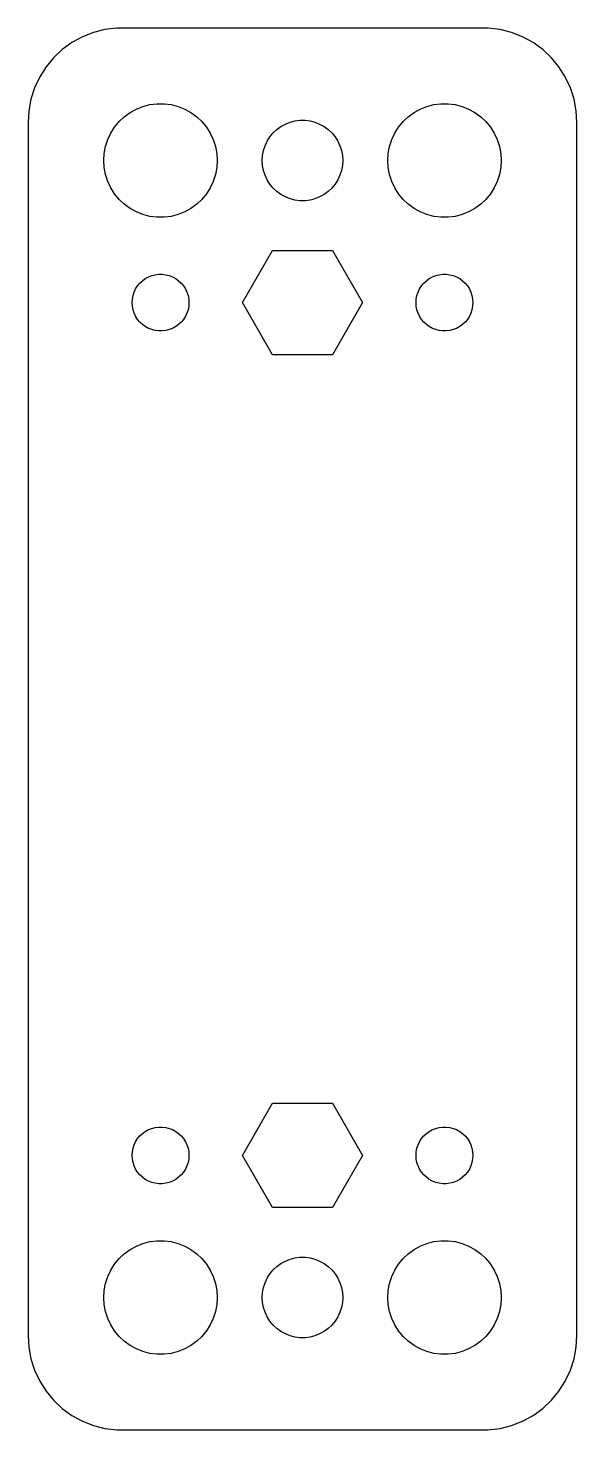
# Model space of a CAD drawing. Header units: metres. Extents: x -14 to 64, y 131 to 289.
# Drawn here: x -14.5 to 14.5, y 131 to 205 of the extents above; entities that cross this region are included whole.
import ezdxf

# ---------------------------------------------------------------- set-up
doc = ezdxf.new("R2010")
doc.units = ezdxf.units.M

msp = doc.modelspace()

# ---------------------------------------------------------------- linework, layer by layer
for p, q in [((-9.81395, 204.99), (-10.4369, 204.911)), ((9.81395, 204.99), (-9.81395, 204.99)), ((10.4369, 204.911), (9.81395, 204.99)), ((-12.1791, 204.222), (-12.6871, 203.853)), ((-11.6289, 204.524), (-12.1791, 204.222)), ((-11.0451, 204.755), (-11.6289, 204.524)), ((-10.4369, 204.911), (-11.0451, 204.755)), ((11.0451, 204.755), (10.4369, 204.911)), ((11.6289, 204.524), (11.0451, 204.755)), ((12.1791, 204.222), (11.6289, 204.524)), ((12.6871, 203.853), (12.1791, 204.222)), ((-12.6871, 203.853), (-13.1448, 203.423)), ((13.1448, 203.423), (12.6871, 203.853)), ((-13.5451, 202.939), (-13.8815, 202.409)), ((-13.1448, 203.423), (-13.5451, 202.939)), ((13.5451, 202.939), (13.1448, 203.423)), ((13.8815, 202.409), (13.5451, 202.939)), ((-13.8815, 202.409), (-14.1489, 201.841)), ((14.1489, 201.841), (13.8815, 202.409)), ((-14.3429, 201.243), (-14.4606, 200.627)), ((-14.1489, 201.841), (-14.3429, 201.243)), ((14.3429, 201.243), (14.1489, 201.841)), ((14.4606, 200.627), (14.3429, 201.243)), ((-14.4606, 200.627), (-14.5, 200)), ((-9.41226, 200.312), (-9.10747, 200.533)), ((-9.10747, 200.533), (-8.77733, 200.714)), ((-8.77733, 200.714), (-8.42705, 200.853)), ((-8.42705, 200.853), (-8.06213, 200.947)), ((-8.06213, 200.947), (-7.68837, 200.994)), ((-7.68837, 200.994), (-7.31161, 200.994)), ((-7.31161, 200.994), (-6.93785, 200.947)), ((-6.93785, 200.947), (-6.57294, 200.853)), ((-6.57294, 200.853), (-6.22266, 200.714)), ((-6.22266, 200.714), (-5.89252, 200.533)), ((-5.89252, 200.533), (-5.58772, 200.312)), ((5.58772, 200.312), (5.89252, 200.533)), ((5.89252, 200.533), (6.22266, 200.714)), ((6.22266, 200.714), (6.57294, 200.853)), ((6.57294, 200.853), (6.93785, 200.947)), ((6.93785, 200.947), (7.31161, 200.994)), ((7.31161, 200.994), (7.68837, 200.994)), ((7.68837, 200.994), (8.06213, 200.947)), ((8.06213, 200.947), (8.42705, 200.853)), ((8.42705, 200.853), (8.77733, 200.714)), ((8.77733, 200.714), (9.10747, 200.533)), ((9.10747, 200.533), (9.41226, 200.312)), ((14.5, 200), (14.4606, 200.627)), ((-14.5, 200), (-14.5, 136)), ((-10.1289, 199.445), (-9.92705, 199.763)), ((-9.92705, 199.763), (-9.6869, 200.054)), ((-9.6869, 200.054), (-9.41226, 200.312)), ((-5.58772, 200.312), (-5.31308, 200.054)), ((-5.31308, 200.054), (-5.07294, 199.763)), ((-5.07294, 199.763), (-4.87108, 199.445)), ((-1.35452, 199.637), (-1.13863, 199.794)), ((-1.13863, 199.794), (-0.90477, 199.923)), ((-0.90477, 199.923), (-0.65665, 200.021)), ((-0.65665, 200.021), (-0.39818, 200.087)), ((-0.39818, 200.087), (-0.13342, 200.121)), ((-0.13342, 200.121), (0.13342, 200.121)), ((0.13342, 200.121), (0.39818, 200.087)), ((0.39818, 200.087), (0.65665, 200.021)), ((0.65665, 200.021), (0.90477, 199.923)), ((0.90477, 199.923), (1.13863, 199.794)), ((1.13863, 199.794), (1.35452, 199.637)), ((4.87108, 199.445), (5.07294, 199.763)), ((5.07294, 199.763), (5.31308, 200.054)), ((5.31308, 200.054), (5.58772, 200.312)), ((9.41226, 200.312), (9.6869, 200.054)), ((9.6869, 200.054), (9.92705, 199.763)), ((9.92705, 199.763), (10.1289, 199.445)), ((14.5, 136), (14.5, 200)), ((-10.4057, 198.746), (-10.2893, 199.104)), ((-10.2893, 199.104), (-10.1289, 199.445)), ((-4.87108, 199.445), (-4.71066, 199.104)), ((-4.71066, 199.104), (-4.59424, 198.746)), ((-1.97577, 198.782), (-1.86214, 199.024)), ((-1.86214, 199.024), (-1.71915, 199.249)), ((-1.71915, 199.249), (-1.54906, 199.455)), ((-1.54906, 199.455), (-1.35452, 199.637)), ((1.35452, 199.637), (1.54906, 199.455)), ((1.54906, 199.455), (1.71915, 199.249)), ((1.71915, 199.249), (1.86214, 199.024)), ((1.86214, 199.024), (1.97577, 198.782)), ((4.59424, 198.746), (4.71066, 199.104)), ((4.71066, 199.104), (4.87108, 199.445)), ((10.1289, 199.445), (10.2893, 199.104)), ((10.2893, 199.104), (10.4057, 198.746)), ((-10.5, 198), (-10.4763, 198.376)), ((-10.4763, 198.376), (-10.4057, 198.746)), ((-4.59424, 198.746), (-4.52365, 198.376)), ((-4.52365, 198.376), (-4.5, 198)), ((-2.10823, 198.266), (-2.05823, 198.528)), ((-2.05823, 198.528), (-1.97577, 198.782)), ((1.97577, 198.782), (2.05823, 198.528)), ((2.05823, 198.528), (2.10823, 198.266)), ((4.5, 198), (4.52365, 198.376)), ((4.52365, 198.376), (4.59424, 198.746)), ((10.4057, 198.746), (10.4763, 198.376)), ((10.4763, 198.376), (10.5, 198)), ((-10.4763, 197.624), (-10.5, 198)), ((-10.4057, 197.254), (-10.4763, 197.624)), ((-4.52365, 197.624), (-4.59424, 197.254)), ((-4.5, 198), (-4.52365, 197.624)), ((-2.125, 198), (-2.10823, 198.266)), ((-2.10823, 197.734), (-2.125, 198)), ((-2.05823, 197.472), (-2.10823, 197.734)), ((2.10823, 197.734), (2.05823, 197.472)), ((2.10823, 198.266), (2.125, 198)), ((2.125, 198), (2.10823, 197.734)), ((4.52365, 197.624), (4.5, 198)), ((4.59424, 197.254), (4.52365, 197.624)), ((10.4763, 197.624), (10.4057, 197.254)), ((10.5, 198), (10.4763, 197.624)), ((-10.2893, 196.896), (-10.4057, 197.254)), ((-10.1289, 196.555), (-10.2893, 196.896)), ((-4.71066, 196.896), (-4.87108, 196.555)), ((-4.59424, 197.254), (-4.71066, 196.896)), ((-1.97577, 197.218), (-2.05823, 197.472)), ((-1.86214, 196.976), (-1.97577, 197.218)), ((-1.71915, 196.751), (-1.86214, 196.976)), ((1.86214, 196.976), (1.71915, 196.751)), ((1.97577, 197.218), (1.86214, 196.976)), ((2.05823, 197.472), (1.97577, 197.218)), ((4.71066, 196.896), (4.59424, 197.254)), ((4.87108, 196.555), (4.71066, 196.896)), ((10.2893, 196.896), (10.1289, 196.555)), ((10.4057, 197.254), (10.2893, 196.896)), ((-9.92705, 196.237), (-10.1289, 196.555)), ((-9.6869, 195.946), (-9.92705, 196.237)), ((-5.07294, 196.237), (-5.31308, 195.946)), ((-4.87108, 196.555), (-5.07294, 196.237)), ((-1.54906, 196.545), (-1.71915, 196.751)), ((-1.35452, 196.363), (-1.54906, 196.545)), ((-1.13863, 196.206), (-1.35452, 196.363)), ((-0.90477, 196.077), (-1.13863, 196.206)), ((-0.65665, 195.979), (-0.90477, 196.077)), ((0.90477, 196.077), (0.65665, 195.979)), ((1.13863, 196.206), (0.90477, 196.077)), ((1.35452, 196.363), (1.13863, 196.206)), ((1.54906, 196.545), (1.35452, 196.363)), ((1.71915, 196.751), (1.54906, 196.545)), ((5.07294, 196.237), (4.87108, 196.555)), ((5.31308, 195.946), (5.07294, 196.237)), ((9.92705, 196.237), (9.6869, 195.946)), ((10.1289, 196.555), (9.92705, 196.237)), ((-9.41226, 195.688), (-9.6869, 195.946)), ((-9.10747, 195.467), (-9.41226, 195.688)), ((-8.77733, 195.286), (-9.10747, 195.467)), ((-5.89252, 195.467), (-6.22266, 195.286)), ((-5.58772, 195.688), (-5.89252, 195.467)), ((-5.31308, 195.946), (-5.58772, 195.688)), ((-0.39818, 195.913), (-0.65665, 195.979)), ((-0.13342, 195.879), (-0.39818, 195.913)), ((0.13342, 195.879), (-0.13342, 195.879)), ((0.39818, 195.913), (0.13342, 195.879)), ((0.65665, 195.979), (0.39818, 195.913)), ((5.58772, 195.688), (5.31308, 195.946)), ((5.89252, 195.467), (5.58772, 195.688)), ((6.22266, 195.286), (5.89252, 195.467)), ((9.10747, 195.467), (8.77733, 195.286)), ((9.41226, 195.688), (9.10747, 195.467)), ((9.6869, 195.946), (9.41226, 195.688)), ((-8.42705, 195.147), (-8.77733, 195.286)), ((-8.06213, 195.053), (-8.42705, 195.147)), ((-7.68837, 195.006), (-8.06213, 195.053)), ((-7.31161, 195.006), (-7.68837, 195.006)), ((-6.93785, 195.053), (-7.31161, 195.006)), ((-6.57294, 195.147), (-6.93785, 195.053)), ((-6.22266, 195.286), (-6.57294, 195.147)), ((6.57294, 195.147), (6.22266, 195.286)), ((6.93785, 195.053), (6.57294, 195.147)), ((7.31161, 195.006), (6.93785, 195.053)), ((7.68837, 195.006), (7.31161, 195.006)), ((8.06213, 195.053), (7.68837, 195.006)), ((8.42705, 195.147), (8.06213, 195.053)), ((8.77733, 195.286), (8.42705, 195.147)), ((-3.17349, 190.5), (-1.58675, 193.248)), ((-1.58675, 193.248), (1.58675, 193.248)), ((1.58675, 193.248), (3.17349, 190.5)), ((-8.59344, 191.527), (-8.45613, 191.656)), ((-8.45613, 191.656), (-8.30373, 191.766)), ((-8.30373, 191.766), (-8.13866, 191.857)), ((-8.13866, 191.857), (-7.96352, 191.927)), ((-7.96352, 191.927), (-7.78107, 191.973)), ((-7.78107, 191.973), (-7.59418, 191.997)), ((-7.59418, 191.997), (-7.40581, 191.997)), ((-7.40581, 191.997), (-7.21892, 191.973)), ((-7.21892, 191.973), (-7.03647, 191.927)), ((-7.03647, 191.927), (-6.86133, 191.857)), ((-6.86133, 191.857), (-6.69626, 191.766)), ((-6.69626, 191.766), (-6.54385, 191.656)), ((-6.54385, 191.656), (-6.40654, 191.527)), ((6.40654, 191.527), (6.54385, 191.656)), ((6.54385, 191.656), (6.69626, 191.766)), ((6.69626, 191.766), (6.86133, 191.857)), ((6.86133, 191.857), (7.03647, 191.927)), ((7.03647, 191.927), (7.21892, 191.973)), ((7.21892, 191.973), (7.40581, 191.997)), ((7.40581, 191.997), (7.59418, 191.997)), ((7.59418, 191.997), (7.78107, 191.973)), ((7.78107, 191.973), (7.96352, 191.927)), ((7.96352, 191.927), (8.13866, 191.857)), ((8.13866, 191.857), (8.30373, 191.766)), ((8.30373, 191.766), (8.45613, 191.656)), ((8.45613, 191.656), (8.59344, 191.527)), ((-8.98816, 190.688), (-8.95287, 190.873)), ((-8.95287, 190.873), (-8.89465, 191.052)), ((-8.89465, 191.052), (-8.81445, 191.223)), ((-8.81445, 191.223), (-8.71352, 191.382)), ((-8.71352, 191.382), (-8.59344, 191.527)), ((-6.40654, 191.527), (-6.28647, 191.382)), ((-6.28647, 191.382), (-6.18553, 191.223)), ((-6.18553, 191.223), (-6.10533, 191.052)), ((-6.10533, 191.052), (-6.04712, 190.873)), ((-6.04712, 190.873), (-6.01183, 190.688)), ((6.01183, 190.688), (6.04712, 190.873)), ((6.04712, 190.873), (6.10533, 191.052)), ((6.10533, 191.052), (6.18553, 191.223)), ((6.18553, 191.223), (6.28647, 191.382)), ((6.28647, 191.382), (6.40654, 191.527)), ((8.59344, 191.527), (8.71352, 191.382)), ((8.71352, 191.382), (8.81445, 191.223)), ((8.81445, 191.223), (8.89465, 191.052)), ((8.89465, 191.052), (8.95287, 190.873)), ((8.95287, 190.873), (8.98816, 190.688)), ((-9, 190.5), (-8.98816, 190.688)), ((-8.98816, 190.312), (-9, 190.5)), ((-8.95287, 190.127), (-8.98816, 190.312)), ((-6.01183, 190.312), (-6.04712, 190.127)), ((-6.01183, 190.688), (-6, 190.5)), ((-6, 190.5), (-6.01183, 190.312)), ((-1.58675, 187.752), (-3.17349, 190.5)), ((3.17349, 190.5), (1.58675, 187.752)), ((6, 190.5), (6.01183, 190.688)), ((6.01183, 190.312), (6, 190.5)), ((6.04712, 190.127), (6.01183, 190.312)), ((8.98816, 190.312), (8.95287, 190.127)), ((8.98816, 190.688), (9, 190.5)), ((9, 190.5), (8.98816, 190.312)), ((-8.89465, 189.948), (-8.95287, 190.127)), ((-8.81445, 189.777), (-8.89465, 189.948)), ((-8.71352, 189.618), (-8.81445, 189.777)), ((-8.59344, 189.473), (-8.71352, 189.618)), ((-8.45613, 189.344), (-8.59344, 189.473)), ((-6.40654, 189.473), (-6.54385, 189.344)), ((-6.28647, 189.618), (-6.40654, 189.473)), ((-6.18553, 189.777), (-6.28647, 189.618)), ((-6.10533, 189.948), (-6.18553, 189.777)), ((-6.04712, 190.127), (-6.10533, 189.948)), ((6.10533, 189.948), (6.04712, 190.127)), ((6.18553, 189.777), (6.10533, 189.948)), ((6.28647, 189.618), (6.18553, 189.777)), ((6.40654, 189.473), (6.28647, 189.618)), ((6.54385, 189.344), (6.40654, 189.473)), ((8.59344, 189.473), (8.45613, 189.344)), ((8.71352, 189.618), (8.59344, 189.473)), ((8.81445, 189.777), (8.71352, 189.618)), ((8.89465, 189.948), (8.81445, 189.777)), ((8.95287, 190.127), (8.89465, 189.948)), ((-8.30373, 189.234), (-8.45613, 189.344)), ((-8.13866, 189.143), (-8.30373, 189.234)), ((-7.96352, 189.073), (-8.13866, 189.143)), ((-7.78107, 189.027), (-7.96352, 189.073)), ((-7.59418, 189.003), (-7.78107, 189.027)), ((-7.40581, 189.003), (-7.59418, 189.003)), ((-7.21892, 189.027), (-7.40581, 189.003)), ((-7.03647, 189.073), (-7.21892, 189.027)), ((-6.86133, 189.143), (-7.03647, 189.073)), ((-6.69626, 189.234), (-6.86133, 189.143)), ((-6.54385, 189.344), (-6.69626, 189.234)), ((6.69626, 189.234), (6.54385, 189.344)), ((6.86133, 189.143), (6.69626, 189.234)), ((7.03647, 189.073), (6.86133, 189.143)), ((7.21892, 189.027), (7.03647, 189.073)), ((7.40581, 189.003), (7.21892, 189.027)), ((7.59418, 189.003), (7.40581, 189.003)), ((7.78107, 189.027), (7.59418, 189.003)), ((7.96352, 189.073), (7.78107, 189.027)), ((8.13866, 189.143), (7.96352, 189.073)), ((8.30373, 189.234), (8.13866, 189.143)), ((8.45613, 189.344), (8.30373, 189.234)), ((1.58675, 187.752), (-1.58675, 187.752)), ((-3.17349, 145.5), (-1.58675, 148.248)), ((-1.58675, 148.248), (1.58675, 148.248)), ((1.58675, 148.248), (3.17349, 145.5)), ((-8.71352, 146.382), (-8.59344, 146.527)), ((-8.59344, 146.527), (-8.45613, 146.656)), ((-8.45613, 146.656), (-8.30373, 146.766)), ((-8.30373, 146.766), (-8.13866, 146.857)), ((-8.13866, 146.857), (-7.96352, 146.927)), ((-7.96352, 146.927), (-7.78107, 146.973)), ((-7.78107, 146.973), (-7.59418, 146.997)), ((-7.59418, 146.997), (-7.40581, 146.997)), ((-7.40581, 146.997), (-7.21892, 146.973)), ((-7.21892, 146.973), (-7.03647, 146.927)), ((-7.03647, 146.927), (-6.86133, 146.857)), ((-6.86133, 146.857), (-6.69626, 146.766)), ((-6.69626, 146.766), (-6.54385, 146.656)), ((-6.54385, 146.656), (-6.40654, 146.527)), ((-6.40654, 146.527), (-6.28647, 146.382)), ((6.28647, 146.382), (6.40654, 146.527)), ((6.40654, 146.527), (6.54385, 146.656)), ((6.54385, 146.656), (6.69626, 146.766)), ((6.69626, 146.766), (6.86133, 146.857)), ((6.86133, 146.857), (7.03647, 146.927)), ((7.03647, 146.927), (7.21892, 146.973)), ((7.21892, 146.973), (7.40581, 146.997)), ((7.40581, 146.997), (7.59418, 146.997)), ((7.59418, 146.997), (7.78107, 146.973)), ((7.78107, 146.973), (7.96352, 146.927)), ((7.96352, 146.927), (8.13866, 146.857)), ((8.13866, 146.857), (8.30373, 146.766)), ((8.30373, 146.766), (8.45613, 146.656)), ((8.45613, 146.656), (8.59344, 146.527)), ((8.59344, 146.527), (8.71352, 146.382)), ((-8.98816, 145.688), (-8.95287, 145.873)), ((-8.95287, 145.873), (-8.89465, 146.052)), ((-8.89465, 146.052), (-8.81445, 146.223)), ((-8.81445, 146.223), (-8.71352, 146.382)), ((-6.28647, 146.382), (-6.18553, 146.223)), ((-6.18553, 146.223), (-6.10533, 146.052)), ((-6.10533, 146.052), (-6.04712, 145.873)), ((-6.04712, 145.873), (-6.01183, 145.688)), ((6.01183, 145.688), (6.04712, 145.873)), ((6.04712, 145.873), (6.10533, 146.052)), ((6.10533, 146.052), (6.18553, 146.223)), ((6.18553, 146.223), (6.28647, 146.382)), ((8.71352, 146.382), (8.81445, 146.223)), ((8.81445, 146.223), (8.89465, 146.052)), ((8.89465, 146.052), (8.95287, 145.873)), ((8.95287, 145.873), (8.98816, 145.688)), ((-9, 145.5), (-8.98816, 145.688)), ((-8.98816, 145.312), (-9, 145.5)), ((-8.95287, 145.127), (-8.98816, 145.312)), ((-8.89465, 144.948), (-8.95287, 145.127)), ((-6.04712, 145.127), (-6.10533, 144.948)), ((-6.01183, 145.312), (-6.04712, 145.127)), ((-6.01183, 145.688), (-6, 145.5)), ((-6, 145.5), (-6.01183, 145.312)), ((-1.58675, 142.752), (-3.17349, 145.5)), ((3.17349, 145.5), (1.58675, 142.752)), ((6, 145.5), (6.01183, 145.688)), ((6.01183, 145.312), (6, 145.5)), ((6.04712, 145.127), (6.01183, 145.312)), ((6.10533, 144.948), (6.04712, 145.127)), ((8.95287, 145.127), (8.89465, 144.948)), ((8.98816, 145.312), (8.95287, 145.127)), ((8.98816, 145.688), (9, 145.5)), ((9, 145.5), (8.98816, 145.312)), ((-8.81445, 144.777), (-8.89465, 144.948)), ((-8.71352, 144.618), (-8.81445, 144.777)), ((-8.59344, 144.473), (-8.71352, 144.618)), ((-8.45613, 144.344), (-8.59344, 144.473)), ((-8.30373, 144.234), (-8.45613, 144.344)), ((-6.54385, 144.344), (-6.69626, 144.234)), ((-6.40654, 144.473), (-6.54385, 144.344)), ((-6.28647, 144.618), (-6.40654, 144.473)), ((-6.18553, 144.777), (-6.28647, 144.618)), ((-6.10533, 144.948), (-6.18553, 144.777)), ((6.18553, 144.777), (6.10533, 144.948)), ((6.28647, 144.618), (6.18553, 144.777)), ((6.40654, 144.473), (6.28647, 144.618)), ((6.54385, 144.344), (6.40654, 144.473)), ((6.69626, 144.234), (6.54385, 144.344)), ((8.45613, 144.344), (8.30373, 144.234)), ((8.59344, 144.473), (8.45613, 144.344)), ((8.71352, 144.618), (8.59344, 144.473)), ((8.81445, 144.777), (8.71352, 144.618)), ((8.89465, 144.948), (8.81445, 144.777)), ((-8.13866, 144.143), (-8.30373, 144.234)), ((-7.96352, 144.073), (-8.13866, 144.143)), ((-7.78107, 144.027), (-7.96352, 144.073)), ((-7.59418, 144.003), (-7.78107, 144.027)), ((-7.40581, 144.003), (-7.59418, 144.003)), ((-7.21892, 144.027), (-7.40581, 144.003)), ((-7.03647, 144.073), (-7.21892, 144.027)), ((-6.86133, 144.143), (-7.03647, 144.073)), ((-6.69626, 144.234), (-6.86133, 144.143)), ((6.86133, 144.143), (6.69626, 144.234)), ((7.03647, 144.073), (6.86133, 144.143)), ((7.21892, 144.027), (7.03647, 144.073)), ((7.40581, 144.003), (7.21892, 144.027)), ((7.59418, 144.003), (7.40581, 144.003)), ((7.78107, 144.027), (7.59418, 144.003)), ((7.96352, 144.073), (7.78107, 144.027)), ((8.13866, 144.143), (7.96352, 144.073)), ((8.30373, 144.234), (8.13866, 144.143)), ((1.58675, 142.752), (-1.58675, 142.752)), ((-9.10747, 140.533), (-8.77733, 140.714)), ((-8.77733, 140.714), (-8.42705, 140.853)), ((-8.42705, 140.853), (-8.06213, 140.947)), ((-8.06213, 140.947), (-7.68837, 140.994)), ((-7.68837, 140.994), (-7.31161, 140.994)), ((-7.31161, 140.994), (-6.93785, 140.947)), ((-6.93785, 140.947), (-6.57294, 140.853)), ((-6.57294, 140.853), (-6.22266, 140.714)), ((-6.22266, 140.714), (-5.89252, 140.533)), ((5.89252, 140.533), (6.22266, 140.714)), ((6.22266, 140.714), (6.57294, 140.853)), ((6.57294, 140.853), (6.93785, 140.947)), ((6.93785, 140.947), (7.31161, 140.994)), ((7.31161, 140.994), (7.68837, 140.994)), ((7.68837, 140.994), (8.06213, 140.947)), ((8.06213, 140.947), (8.42705, 140.853)), ((8.42705, 140.853), (8.77733, 140.714)), ((8.77733, 140.714), (9.10747, 140.533)), ((-9.92705, 139.763), (-9.6869, 140.054)), ((-9.6869, 140.054), (-9.41226, 140.312)), ((-9.41226, 140.312), (-9.10747, 140.533)), ((-5.89252, 140.533), (-5.58772, 140.312)), ((-5.58772, 140.312), (-5.31308, 140.054)), ((-5.31308, 140.054), (-5.07294, 139.763)), ((-1.13863, 139.794), (-0.90477, 139.923)), ((-0.90477, 139.923), (-0.65665, 140.021)), ((-0.65665, 140.021), (-0.39818, 140.087)), ((-0.39818, 140.087), (-0.13342, 140.121)), ((-0.13342, 140.121), (0.13342, 140.121)), ((0.13342, 140.121), (0.39818, 140.087)), ((0.39818, 140.087), (0.65665, 140.021)), ((0.65665, 140.021), (0.90477, 139.923)), ((0.90477, 139.923), (1.13863, 139.794)), ((5.07294, 139.763), (5.31308, 140.054)), ((5.31308, 140.054), (5.58772, 140.312)), ((5.58772, 140.312), (5.89252, 140.533)), ((9.10747, 140.533), (9.41226, 140.312)), ((9.41226, 140.312), (9.6869, 140.054)), ((9.6869, 140.054), (9.92705, 139.763)), ((-10.4057, 138.746), (-10.2893, 139.104)), ((-10.2893, 139.104), (-10.1289, 139.445)), ((-10.1289, 139.445), (-9.92705, 139.763)), ((-5.07294, 139.763), (-4.87108, 139.445)), ((-4.87108, 139.445), (-4.71066, 139.104)), ((-4.71066, 139.104), (-4.59424, 138.746)), ((-1.86214, 139.024), (-1.71915, 139.249)), ((-1.71915, 139.249), (-1.54906, 139.455)), ((-1.54906, 139.455), (-1.35452, 139.637)), ((-1.35452, 139.637), (-1.13863, 139.794)), ((1.13863, 139.794), (1.35452, 139.637)), ((1.35452, 139.637), (1.54906, 139.455)), ((1.54906, 139.455), (1.71915, 139.249)), ((1.71915, 139.249), (1.86214, 139.024)), ((4.59424, 138.746), (4.71066, 139.104)), ((4.71066, 139.104), (4.87108, 139.445)), ((4.87108, 139.445), (5.07294, 139.763)), ((9.92705, 139.763), (10.1289, 139.445)), ((10.1289, 139.445), (10.2893, 139.104)), ((10.2893, 139.104), (10.4057, 138.746)), ((-10.5, 138), (-10.4763, 138.376)), ((-10.4763, 138.376), (-10.4057, 138.746)), ((-4.59424, 138.746), (-4.52365, 138.376)), ((-4.52365, 138.376), (-4.5, 138)), ((-2.10823, 138.266), (-2.05823, 138.528)), ((-2.05823, 138.528), (-1.97577, 138.782)), ((-1.97577, 138.782), (-1.86214, 139.024)), ((1.86214, 139.024), (1.97577, 138.782)), ((1.97577, 138.782), (2.05823, 138.528)), ((2.05823, 138.528), (2.10823, 138.266)), ((4.5, 138), (4.52365, 138.376)), ((4.52365, 138.376), (4.59424, 138.746)), ((10.4057, 138.746), (10.4763, 138.376)), ((10.4763, 138.376), (10.5, 138)), ((-10.4763, 137.624), (-10.5, 138)), ((-10.4057, 137.254), (-10.4763, 137.624)), ((-4.52365, 137.624), (-4.59424, 137.254)), ((-4.5, 138), (-4.52365, 137.624)), ((-2.125, 138), (-2.10823, 138.266)), ((-2.10823, 137.734), (-2.125, 138)), ((-2.05823, 137.472), (-2.10823, 137.734)), ((2.10823, 137.734), (2.05823, 137.472)), ((2.10823, 138.266), (2.125, 138)), ((2.125, 138), (2.10823, 137.734)), ((4.52365, 137.624), (4.5, 138)), ((4.59424, 137.254), (4.52365, 137.624)), ((10.4763, 137.624), (10.4057, 137.254)), ((10.5, 138), (10.4763, 137.624)), ((-10.2893, 136.896), (-10.4057, 137.254)), ((-10.1289, 136.555), (-10.2893, 136.896)), ((-4.71066, 136.896), (-4.87108, 136.555)), ((-4.59424, 137.254), (-4.71066, 136.896)), ((-1.97577, 137.218), (-2.05823, 137.472)), ((-1.86214, 136.976), (-1.97577, 137.218)), ((-1.71915, 136.751), (-1.86214, 136.976)), ((1.86214, 136.976), (1.71915, 136.751)), ((1.97577, 137.218), (1.86214, 136.976)), ((2.05823, 137.472), (1.97577, 137.218)), ((4.71066, 136.896), (4.59424, 137.254)), ((4.87108, 136.555), (4.71066, 136.896)), ((10.2893, 136.896), (10.1289, 136.555)), ((10.4057, 137.254), (10.2893, 136.896)), ((-9.92705, 136.237), (-10.1289, 136.555)), ((-9.6869, 135.946), (-9.92705, 136.237)), ((-5.07294, 136.237), (-5.31308, 135.946)), ((-4.87108, 136.555), (-5.07294, 136.237)), ((-1.54906, 136.545), (-1.71915, 136.751)), ((-1.35452, 136.363), (-1.54906, 136.545)), ((-1.13863, 136.206), (-1.35452, 136.363)), ((-0.90477, 136.077), (-1.13863, 136.206)), ((1.13863, 136.206), (0.90477, 136.077)), ((1.35452, 136.363), (1.13863, 136.206)), ((1.54906, 136.545), (1.35452, 136.363)), ((1.71915, 136.751), (1.54906, 136.545)), ((5.07294, 136.237), (4.87108, 136.555)), ((5.31308, 135.946), (5.07294, 136.237)), ((9.92705, 136.237), (9.6869, 135.946)), ((10.1289, 136.555), (9.92705, 136.237)), ((-14.5, 136), (-14.4606, 135.373)), ((-9.41226, 135.688), (-9.6869, 135.946)), ((-9.10747, 135.467), (-9.41226, 135.688)), ((-8.77733, 135.286), (-9.10747, 135.467)), ((-5.89252, 135.467), (-6.22266, 135.286)), ((-5.58772, 135.688), (-5.89252, 135.467)), ((-5.31308, 135.946), (-5.58772, 135.688)), ((-0.65665, 135.979), (-0.90477, 136.077)), ((-0.39818, 135.913), (-0.65665, 135.979)), ((-0.13342, 135.879), (-0.39818, 135.913)), ((0.13342, 135.879), (-0.13342, 135.879)), ((0.39818, 135.913), (0.13342, 135.879)), ((0.65665, 135.979), (0.39818, 135.913)), ((0.90477, 136.077), (0.65665, 135.979)), ((5.58772, 135.688), (5.31308, 135.946)), ((5.89252, 135.467), (5.58772, 135.688)), ((6.22266, 135.286), (5.89252, 135.467)), ((9.10747, 135.467), (8.77733, 135.286)), ((9.41226, 135.688), (9.10747, 135.467)), ((9.6869, 135.946), (9.41226, 135.688)), ((14.4606, 135.373), (14.5, 136)), ((-14.4606, 135.373), (-14.3429, 134.757)), ((-14.3429, 134.757), (-14.1489, 134.159)), ((-8.42705, 135.147), (-8.77733, 135.286)), ((-8.06213, 135.053), (-8.42705, 135.147)), ((-7.68837, 135.006), (-8.06213, 135.053)), ((-7.31161, 135.006), (-7.68837, 135.006)), ((-6.93785, 135.053), (-7.31161, 135.006)), ((-6.57294, 135.147), (-6.93785, 135.053)), ((-6.22266, 135.286), (-6.57294, 135.147)), ((6.57294, 135.147), (6.22266, 135.286)), ((6.93785, 135.053), (6.57294, 135.147)), ((7.31161, 135.006), (6.93785, 135.053)), ((7.68837, 135.006), (7.31161, 135.006)), ((8.06213, 135.053), (7.68837, 135.006)), ((8.42705, 135.147), (8.06213, 135.053)), ((8.77733, 135.286), (8.42705, 135.147)), ((14.1489, 134.159), (14.3429, 134.757)), ((14.3429, 134.757), (14.4606, 135.373)), ((-14.1489, 134.159), (-13.8815, 133.591)), ((13.8815, 133.591), (14.1489, 134.159)), ((-13.8815, 133.591), (-13.5451, 133.061)), ((13.5451, 133.061), (13.8815, 133.591)), ((-13.5451, 133.061), (-13.1448, 132.577)), ((-13.1448, 132.577), (-12.6871, 132.147)), ((12.6871, 132.147), (13.1448, 132.577)), ((13.1448, 132.577), (13.5451, 133.061)), ((-12.6871, 132.147), (-12.1791, 131.778)), ((-12.1791, 131.778), (-11.6289, 131.476)), ((11.6289, 131.476), (12.1791, 131.778)), ((12.1791, 131.778), (12.6871, 132.147)), ((-11.6289, 131.476), (-11.0451, 131.245)), ((-11.0451, 131.245), (-10.4369, 131.089)), ((-10.4369, 131.089), (-9.81395, 131.01)), ((-9.81395, 131.01), (9.81395, 131.01)), ((9.81395, 131.01), (10.4369, 131.089)), ((10.4369, 131.089), (11.0451, 131.245)), ((11.0451, 131.245), (11.6289, 131.476))]:
    msp.add_line(p, q)

doc.saveas('drawing.dxf')
